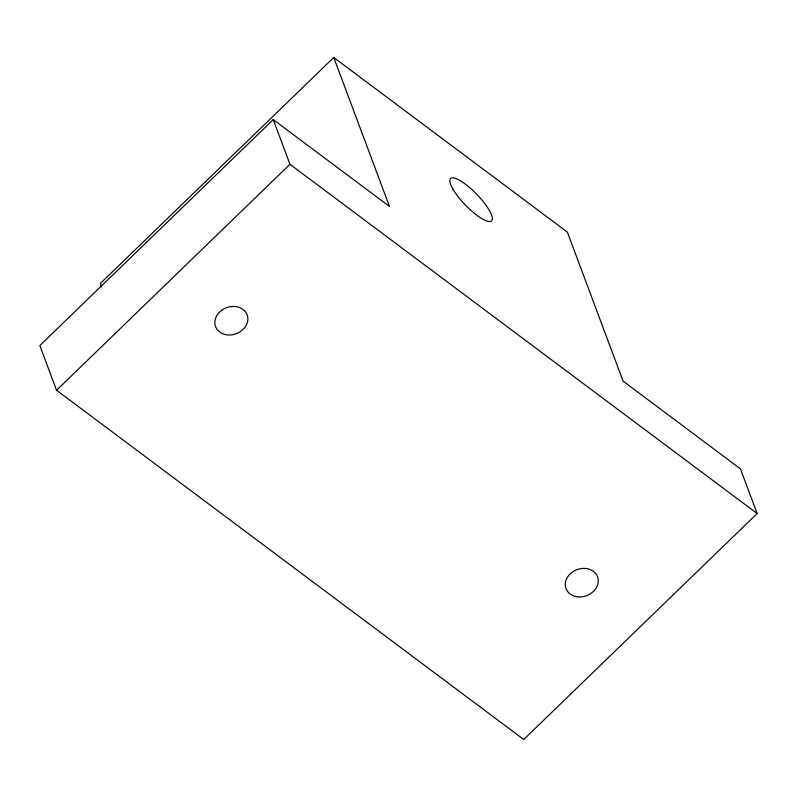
<?xml version="1.0" encoding="UTF-8"?>
<svg xmlns="http://www.w3.org/2000/svg" width="797" height="797" viewBox="0 0 797 797"><rect width="100%" height="100%" fill="white"/><g stroke="black" fill="none" stroke-linecap="round" stroke-linejoin="round"><path stroke-width="1.2" d="M333.764 57.484L389.484 206.493L273.241 119.6L39.85 345.569L56.557 390.251L523.759 739.516L757.15 513.547L740.443 468.865L623.085 381.125L567.364 232.116L333.764 57.484L100.372 283.453L101.677 286.94M56.557 390.251L289.949 164.282L273.241 119.6M289.949 164.282L757.15 513.547M221.845 310.192L218.677 313.052A16.847 13.878 -20.5 0 0 217.89 330.366L220.819 332.767A16.847 13.878 -20.5 0 0 240.903 331.243L244.061 328.384A16.847 13.878 -20.5 0 0 244.858 311.069L241.929 308.668A16.847 13.878 -20.5 0 0 221.845 310.192M452.855 188.969A29.479 7.811 45.9 0 0 489.677 221.546A29.479 7.811 45.9 0 0 470.728 188.53A29.479 7.811 45.9 0 0 452.855 188.969M577.506 596.814A16.847 13.878 -20.5 0 0 597.72 577.247A16.847 13.878 -20.5 0 0 570.094 573.94A16.847 13.878 -20.5 0 0 577.506 596.814"/></g></svg>
